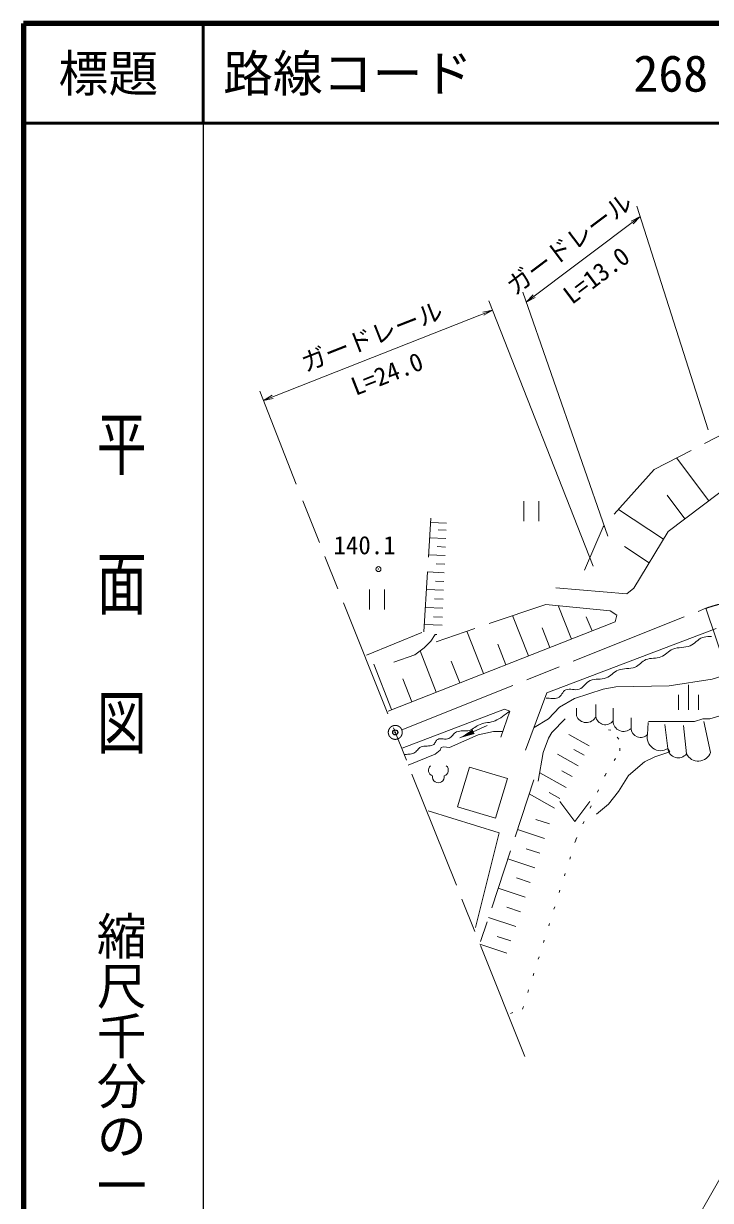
# Model space of a CAD drawing. Units: millimetres, scale not verified. Extents: x 40000 to 680000, y 20000 to 380000.
# Drawn here: x 40000 to 108857, y 261980 to 380000 of the extents above; entities that cross this region are included whole.
import ezdxf
from ezdxf.enums import TextEntityAlignment as Align

# ---------------------------------------------------------------- set-up
doc = ezdxf.new("R2010")
doc.units = ezdxf.units.MM
doc.header["$LTSCALE"] = 1000
doc.header["$PDMODE"] = 32
doc.header["$PDSIZE"] = 500
for name, pattern in [('CHAIN', [18.5, 12, -1.5, 3.5, -1.5]), ('DASHED', [7.5, 6, -1.5]), ('DOTTED', [1.75, 0.25, -1.5])]:
    doc.linetypes.add(name, pattern=pattern)
for name, color, linetype, lineweight in [('M-BGD', 7, 'Continuous', 13), ('M-BMK', 2, 'CHAIN', 13), ('M-STR-HTXT', 7, 'Continuous', 13), ('M-TTL', 2, 'Continuous', 140), ('M-TTL-BAND', 7, 'Continuous', 25), ('M-TTL-LINE', 7, 'Continuous', 50)]:
    doc.layers.add(name, color=color, linetype=linetype, lineweight=lineweight)
doc.layers.add('M-OTRS', color=6, linetype='Continuous')
doc.layers.add('M-TTL-TXT', color=7, linetype='Continuous')
doc.styles.add('@ＭＳ ゴシック', font='')
doc.styles.add('ＭＳ ゴシック', font='')
doc.styles.get('@ＭＳ ゴシック').set_extended_font_data('@MS Gothic')
doc.styles.get('ＭＳ ゴシック').set_extended_font_data('MS Gothic')

# ---------------------------------------------------------------- blocks, each defined once
blk = doc.blocks.new('田')
at = {"color": 7, "linetype": 'Continuous', "lineweight": 13}
for p, q in [((-0.75, 2), (-0.75, 0)), ((0.75, 0), (0.75, 2))]:
    blk.add_line(p, q, dxfattribs=at)
blk = doc.blocks.new('畑')
at = {"color": 7, "linetype": 'Continuous', "lineweight": 13}
for p, q in [((-1.5, 2), (0, 0)), ((0, 0), (1.5, 2))]:
    blk.add_line(p, q, dxfattribs=at)
blk = doc.blocks.new('荒地')
at = {"color": 7, "linetype": 'Continuous', "lineweight": 13}
for p, q in [((0, 0), (0, 2.5)), ((-1, 1.5), (-1, 0)), ((1, 1.5), (1, 0))]:
    blk.add_line(p, q, dxfattribs=at)
blk = doc.blocks.new('filled_arrow')
at = {"color": 0, "linetype": 'Continuous', "lineweight": -2}
blk.add_solid([(7.5, 1.25), (0, 0), (7.5, -1.25)], dxfattribs=at)
blk = doc.blocks.new('open_arrow')
at = {"color": 0, "linetype": 'Continuous', "lineweight": -2}
blk.add_lwpolyline([(7.5, 1.25), (0, 0), (7.5, -1.25)], dxfattribs=at)

msp = doc.modelspace()

# ---------------------------------------------------------------- linework, layer by layer
at = {"layer": 'M-BGD', "linetype": 'DASHED'}
for p, q in [((113599, 340642), (103199, 335273)), ((103199, 335273), (98093, 329529)), ((80110, 319017), (80823, 330393)), ((98093, 329529), (96216, 325174)), ((92349, 321758), (81349, 318004)), ((74366, 316652), (80110, 319017)), ((91153, 304155), (85821, 287936))]:
    msp.add_line(p, q, dxfattribs=at)
at = {"layer": 'M-BGD'}
for p, q in [((104626, 329079), (119568, 340342)), ((108687, 332140), (105450, 336435)), ((106297, 330339), (104524, 332690)), ((104142, 328280), (99642, 331271)), ((82392, 329902), (80783, 329971)), ((82325, 328354), (80700, 328424)), ((82361, 329186), (81557, 329220)), ((101172, 323372), (104626, 329079)), ((82289, 327508), (81468, 327543)), ((102704, 325904), (100240, 327543)), ((82253, 326660), (80594, 326731)), ((82216, 325797), (81378, 325833)), ((82179, 324933), (80485, 325005)), ((82141, 324053), (81286, 324089)), ((93363, 323410), (100458, 322809)), ((82103, 323171), (80375, 323245)), ((82065, 322273), (81192, 322311)), ((100458, 322809), (101172, 323372)), ((82026, 321374), (80263, 321450)), ((98807, 321120), (92349, 321758)), ((94925, 318277), (93607, 321634)), ((98807, 321120), (99482, 320669)), ((76544, 311058), (99295, 319993)), ((81987, 320459), (81096, 320497)), ((90606, 316581), (89018, 320623)), ((96996, 319091), (96401, 320514)), ((99482, 320669), (99295, 319993)), ((81953, 319665), (80171, 319742)), ((86090, 314807), (84422, 319055)), ((92770, 317431), (91996, 319402)), ((92458, 312868), (109445, 319334)), ((88353, 315696), (87539, 317767)), ((81369, 312953), (79747, 317084)), ((76896, 311197), (75101, 315768)), ((83735, 313882), (82880, 316058)), ((78907, 311986), (78010, 314272)), ((92458, 312868), (90327, 307121)), ((97368, 310518), (97368, 311720)), ((77961, 307351), (88207, 311250)), ((88731, 311044), (87830, 308435)), ((88207, 311250), (88731, 311044)), ((95416, 310594), (95416, 311344)), ((99095, 310068), (99095, 311344)), ((83746, 308360), (86467, 309625)), ((94303, 310275), (92948, 308921)), ((100897, 309317), (100897, 310368)), ((102549, 308716), (102624, 309918)), ((104576, 307290), (104276, 309693)), ((106454, 306764), (106153, 309617)), ((108856, 306914), (108181, 309993)), ((96707, 307557), (94647, 308704)), ((96196, 306640), (95166, 307214)), ((104632, 307227), (104801, 306973)), ((95603, 305574), (93519, 306735)), ((94392, 303398), (91745, 304872)), ((94998, 304487), (93944, 305074)), ((93238, 301327), (90690, 302747)), ((93773, 302287), (92694, 302888)), ((92718, 299748), (91358, 300196)), ((92234, 298278), (89515, 299174)), ((91266, 295340), (88549, 296235)), ((91750, 296809), (90391, 297257)), ((90783, 293872), (89425, 294319)), ((90299, 292404), (87584, 293298)), ((89332, 289469), (86619, 290363)), ((89816, 290937), (88459, 291384)), ((88850, 288003), (87493, 288450)), ((88447, 286782), (85735, 287676))]:
    msp.add_line(p, q, dxfattribs=at)
at = {"layer": 'M-BGD', "linetype": 'CHAIN'}
msp.add_line((90254, 276418), (67983, 332132), dxfattribs=at)
at = {"layer": 'M-BGD', "linetype": 'DOTTED'}
for p, q in [((98886, 309148), (97452, 309359)), ((99675, 308247), (98886, 309148)), ((99787, 307083), (99675, 308247)), ((98286, 304605), (99787, 307083)), ((95357, 298148), (98286, 304605)), ((90026, 281179), (95357, 298148)), ((88825, 280728), (90026, 281179))]:
    msp.add_line(p, q, dxfattribs=at)
at = {"layer": 'M-BGD'}
for points in [[(81433, 318742), (81264, 318742), (80841, 318065), (80163, 317387), (79232, 316710), (77115, 315948)], [(92403, 312349), (92550, 312348), (92699, 312338), (92848, 312325), (92997, 312314), (93145, 312310), (93289, 312317), (93431, 312341), (93567, 312386), (93685, 312456), (93786, 312550), (93877, 312661), (93962, 312779), (94047, 312897), (94137, 313008), (94238, 313103), (94355, 313175), (94514, 313224), (94681, 313242), (94853, 313237), (95027, 313221), (95203, 313204), (95376, 313196), (95545, 313208), (95707, 313250), (95861, 313326), (96000, 313428), (96130, 313546), (96255, 313673), (96379, 313801), (96508, 313922), (96645, 314029), (96796, 314113), (96987, 314180), (97187, 314219), (97392, 314241), (97599, 314253), (97807, 314264), (98014, 314283), (98215, 314317), (98410, 314376), (98572, 314453), (98723, 314548), (98869, 314655), (99011, 314769), (99153, 314883), (99299, 314991), (99450, 315087), (99611, 315164), (99815, 315229), (100025, 315270), (100240, 315295), (100457, 315312), (100674, 315330), (100888, 315356), (101098, 315398), (101301, 315465), (101448, 315538), (101586, 315629), (101717, 315732), (101845, 315840), (101973, 315949), (102105, 316051), (102242, 316142), (102390, 316216), (102570, 316275), (102756, 316312), (102947, 316334), (103140, 316349), (103333, 316364), (103523, 316386), (103710, 316421), (103891, 316478), (104053, 316556), (104205, 316651), (104350, 316758), (104493, 316871), (104635, 316984), (104780, 317092), (104932, 317188), (105093, 317267), (105301, 317336), (105515, 317382), (105735, 317412), (105957, 317435), (106178, 317458), (106397, 317489), (106612, 317535), (106820, 317605), (106986, 317687), (107142, 317789), (107291, 317903), (107437, 318023), (107583, 318142), (107734, 318255), (107891, 318353), (108059, 318431), (108230, 318481), (108407, 318511), (108587, 318526), (108769, 318534), (108951, 318540)], [(110982, 314847), (109035, 314255), (104717, 313577), (99383, 313493), (98113, 313239), (95234, 312307), (93710, 311461), (92609, 310275), (91178, 309416)], [(78151, 306695), (78273, 306708), (78395, 306716), (78519, 306722), (78642, 306729), (78764, 306740), (78884, 306758), (79000, 306787), (79113, 306830), (79217, 306890), (79310, 306967), (79397, 307055), (79479, 307148), (79562, 307242), (79648, 307330), (79741, 307407), (79845, 307468), (79988, 307517), (80138, 307542), (80294, 307550), (80451, 307551), (80608, 307554), (80762, 307566), (80909, 307597), (81046, 307656), (81119, 307710), (81179, 307779), (81231, 307858), (81279, 307941), (81328, 308024), (81380, 308101), (81442, 308168), (81516, 308219), (81644, 308265), (81780, 308282), (81921, 308280), (82065, 308267), (82209, 308253), (82352, 308247), (82491, 308258), (82623, 308294), (82736, 308355), (82837, 308435), (82930, 308529), (83019, 308629), (83107, 308730), (83200, 308824), (83300, 308906), (83412, 308970), (83562, 309020), (83719, 309047), (83881, 309058), (84044, 309060), (84209, 309060), (84372, 309065), (84532, 309083), (84688, 309120), (84830, 309176), (84966, 309246), (85097, 309326), (85226, 309412), (85355, 309499), (85485, 309582), (85619, 309657), (85758, 309721), (85941, 309781), (86128, 309827), (86319, 309863), (86511, 309894), (86703, 309925), (86893, 309963), (87079, 310012), (87260, 310077), (87456, 310170), (87645, 310276), (87828, 310392), (88008, 310515), (88185, 310642), (88363, 310770), (88541, 310896), (88722, 311017)], [(110474, 310783), (108781, 310275), (108103, 310275)], [(108103, 310275), (107257, 310021), (102631, 310021)], [(88027, 309005), (87106, 309005), (85582, 308667), (82703, 307397), (82111, 307481)], [(92948, 308921), (92609, 308328), (92101, 306889), (91593, 304010)], [(82111, 307481), (81857, 307397), (81772, 307143), (81264, 306719), (78555, 305619)], [(104801, 306973), (103277, 306465), (102261, 305957), (100653, 304603), (99637, 302994), (98621, 301724), (97435, 300708)], [(80568, 301039), (87667, 298841), (85298, 289363)]]:
    msp.add_lwpolyline(points, dxfattribs=at)
msp.add_lwpolyline([(84697, 305431), (88508, 304296), (87325, 300326), (83515, 301461)], close=True, dxfattribs=at)
for centre, radius, start, end in [((96408, 310963), 1058, 200.41727, 335.17754), ((98326, 310653), 967, 187.99899, 322.75926), ((100153, 310068), 1058, 180, 314.76027), ((101848, 309361), 952, 182.63676, 317.39703), ((103860, 308425), 1343, 167.48567, 302.24594), ((105625, 307418), 1056, 186.97762, 321.73789), ((107624, 307340), 1304, 206.1962, 340.95647), ((81181, 305118), 600, 131.41945, 251.14243), ((81581, 304468), 600, 172.14016, 7.85984), ((81981, 305118), 600, 288.85757, 48.58055)]:
    msp.add_arc(centre, radius, start, end, dxfattribs=at)
msp.add_point((75575, 325292), dxfattribs=at)
at = {"layer": 'M-BMK'}
msp.add_line((77913, 309178), (108382, 321358), dxfattribs=at)
msp.add_circle((77263, 308918), 700, dxfattribs=at)
msp.add_arc((114772, 302406), 20000, 50.92334, 108.63143, dxfattribs=at)
at = {"layer": 'M-OTRS'}
msp.add_point((77263, 308918), dxfattribs=at)
at = {"layer": 'M-STR-HTXT'}
for p, q in [((108637, 339264), (101476, 361673)), ((90379, 352056), (101799, 360664)), ((98565, 328610), (90033, 353048)), ((97101, 325578), (86648, 352195)), ((87013, 351264), (64042, 342205)), ((67321, 333824), (63678, 343136)), ((108382, 321358), (114772, 302406)), ((131716, 302615), (105364, 256391))]:
    msp.add_line(p, q, dxfattribs=at)
at = {"layer": 'M-TTL'}
for p, q in [((40000, 380000), (40000, 20000)), ((680000, 380000), (40000, 380000))]:
    msp.add_line(p, q, dxfattribs=at)
at = {"layer": 'M-TTL-BAND'}
msp.add_line((58000, 370000), (58000, 20000), dxfattribs=at)
at = {"layer": 'M-TTL-LINE'}
for p, q in [((58000, 380000), (58000, 370000)), ((40000, 370000), (680000, 370000))]:
    msp.add_line(p, q, dxfattribs=at)

# ---------------------------------------------------------------- block references
at = {"layer": 'M-BGD', "xscale": 1000, "yscale": 1000}
for name, p in [('田', (90892, 330097)), ('田', (75424, 321237)), ('荒地', (106660, 311175)), ('畑', (95275, 299978))]:
    msp.add_blockref(name, p, dxfattribs=at)
at = {"layer": 'M-BGD', "xscale": 200, "yscale": 200, "rotation": 24.9}
msp.add_blockref('filled_arrow', (83746, 308360), dxfattribs=at)
at = {"layer": 'M-STR-HTXT', "xscale": 133, "yscale": 133}
for p, rotation in [((101799, 360664), 217), ((90379, 352056), 37), ((87013, 351264), 201.5), ((64042, 342205), 21.5)]:
    msp.add_blockref('open_arrow', p, dxfattribs=dict(at, rotation=rotation))

# ---------------------------------------------------------------- texts
at = {"layer": 'M-BGD', "style": 'ＭＳ ゴシック'}
msp.add_text('140.1', height=1833, dxfattribs=at).set_placement((71069, 327694), align=Align.MIDDLE_LEFT)
at = {"layer": 'M-STR-HTXT', "style": 'ＭＳ ゴシック'}
for s, rotation, p in [('ガードレール', 37.008, (95575, 356754)), ('L=13.0', 37.008, (98293, 353573)), ('ガードレール', 21.442, (75455, 347262)), ('L=24.0', 21.442, (76968, 343512))]:
    msp.add_text(s, height=1833, rotation=rotation, dxfattribs=at).set_placement(p, align=Align.BOTTOM_CENTER)
at = {"layer": 'M-TTL-BAND', "style": '@ＭＳ ゴシック', "width": 1.4}
msp.add_text('平  面  図', height=3666, rotation=270, dxfattribs=at).set_placement((49777, 306475), align=Align.MIDDLE_RIGHT)
at = {"layer": 'M-TTL-BAND', "style": '@ＭＳ ゴシック'}
msp.add_text('縮尺千分の一', height=3666, rotation=270, dxfattribs=at).set_placement((49777, 261030), align=Align.MIDDLE_RIGHT)
at = {"layer": 'M-TTL-TXT', "style": 'ＭＳ ゴシック'}
msp.add_text('標題', height=3666, dxfattribs=at).set_placement((48500, 375000), align=Align.MIDDLE_CENTER)
for s, p in [('路線コード', (60000, 375000)), ('268', (101142, 375000))]:
    msp.add_text(s, height=3666, dxfattribs=at).set_placement(p, align=Align.MIDDLE_LEFT)

doc.saveas('drawing.dxf')
